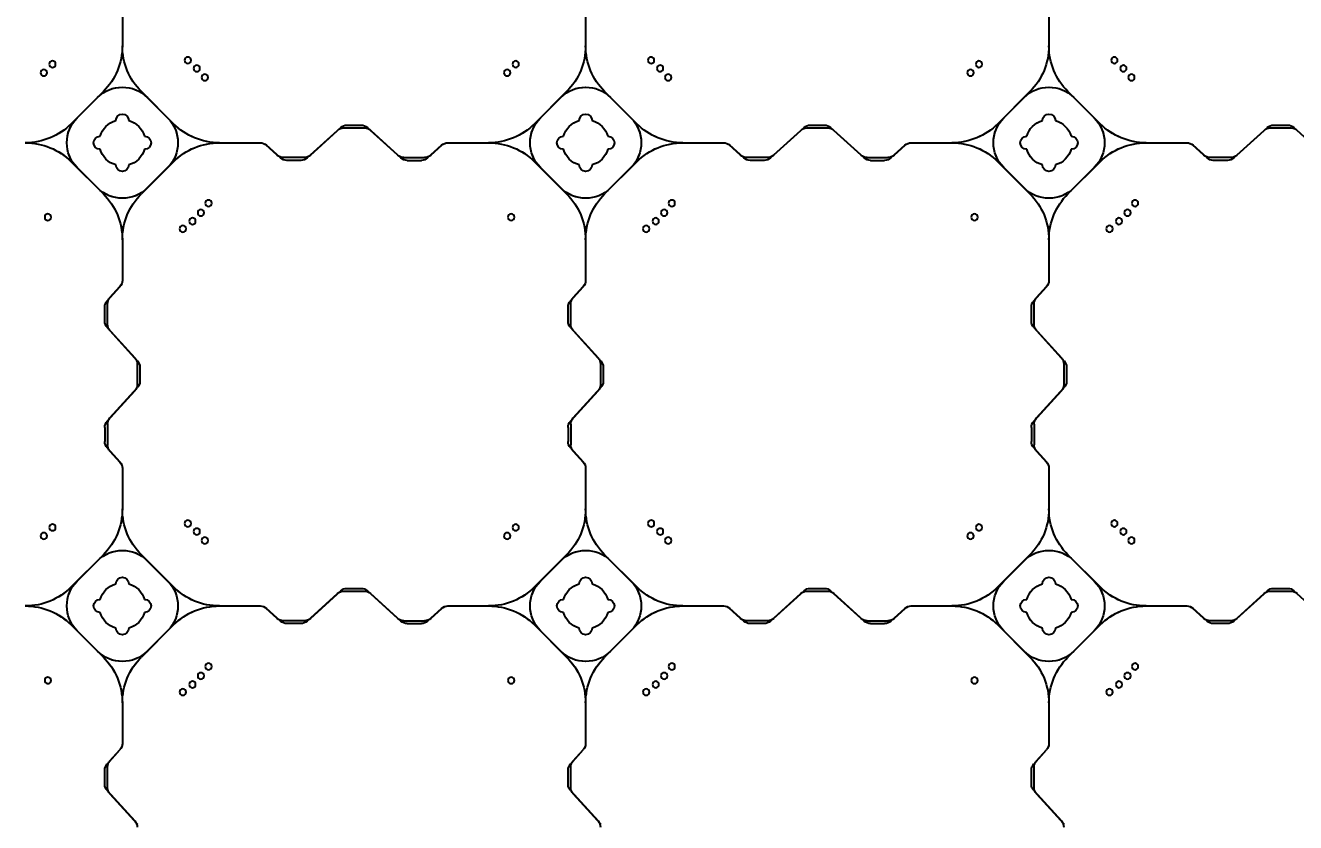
# Model space of a CAD drawing. Header units: millimetres. Extents: x -1612139 to -1260738, y 1141106 to 1536160.
# Drawn here: x -1314124 to -1312753, y 1254578 to 1255438 of the extents above; entities that cross this region are included whole.
import ezdxf

# ---------------------------------------------------------------- set-up
doc = ezdxf.new("R2010")
doc.units = ezdxf.units.MM
doc.header["$LTSCALE"] = 10
doc.layers.get('0').update_dxf_attribs({"linetype": 'CONTINUOUS'})
doc.layers.get('DEFPOINTS').update_dxf_attribs({"linetype": 'CONTINUOUS'})
doc.layers.add('W-FLOAT_BOWL浮筒', color=253, linetype='CONTINUOUS')
doc.styles.add('STANDARD_T3', font='simplex.shx', dxfattribs={"width": 0.7, "bigfont": 'gbcbig.shx'})
doc.dimstyles.new('W&&200', dxfattribs={"dimtxt": 700, "dimasz": 200, "dimexe": 500, "dimexo": 600, "dimgap": 200, "dimtad": 1, "dimdec": 0, "dimzin": 0, "dimdsep": 46, "dimtxsty": 'STANDARD_T3', "dimcen": 0.09, "dimclrd": 1, "dimclre": 1, "dimclrt": 7, "dimazin": 2, "dimtfac": 1, "dimtdec": 0, "dimtix": 1, "dimtmove": 2, "dimatfit": 3, "dimfxl": 100, "dimtolj": 1, "dimtzin": 0, "dimarcsym": 0})

# ---------------------------------------------------------------- blocks, each defined once
blk = doc.blocks.new('蓝色')
at = {"layer": 'W-FLOAT_BOWL浮筒', "color": 5}
for p, q in [((18992.9, 1203.2), (19022.7, 1236)), ((19492.9, 1203.2), (19522.7, 1236)), ((19992.9, 1203.2), (20022.7, 1236)), ((18989.9, 1199.7), (19019.7, 1232.5)), ((19489.9, 1199.7), (19519.7, 1232.5)), ((19989.9, 1199.7), (20019.7, 1232.5)), ((18987.3, 1193), (18987.3, 1177.7)), ((18990.3, 1196.5), (18990.3, 1174.2)), ((19487.3, 1193), (19487.3, 1177.7)), ((19490.3, 1196.5), (19490.3, 1174.2)), ((19987.3, 1193), (19987.3, 1177.7)), ((19990.3, 1196.5), (19990.3, 1174.2)), ((18989.9, 1171), (19003.7, 1155.8)), ((18992.9, 1167.5), (19003.7, 1155.6)), ((19489.9, 1171), (19503.7, 1155.8)), ((19492.9, 1167.5), (19503.7, 1155.6)), ((19989.9, 1171), (20003.7, 1155.8)), ((19992.9, 1167.5), (20003.7, 1155.6)), ((19006.3, 1105.1), (19006.3, 1149.1)), ((19006.3, 1105.1), (19006.3, 1148.9)), ((19506.3, 1105.1), (19506.3, 1149.1)), ((19506.3, 1105.1), (19506.3, 1148.9)), ((20006.3, 1105.1), (20006.3, 1149.1)), ((20006.3, 1105.1), (20006.3, 1148.9)), ((18951.1, 1020.9), (18985.8, 1055.6)), ((18957.5, 1027.2), (18985.8, 1055.5)), ((19061.6, 1020.9), (19026.8, 1055.6)), ((19055.2, 1027.2), (19026.8, 1055.5)), ((19451.1, 1020.9), (19485.8, 1055.6)), ((19457.5, 1027.2), (19485.8, 1055.5)), ((19561.6, 1020.9), (19526.8, 1055.6)), ((19555.2, 1027.2), (19526.8, 1055.5)), ((19951.1, 1020.9), (19985.8, 1055.6)), ((19957.5, 1027.2), (19985.8, 1055.5)), ((20061.6, 1020.9), (20026.8, 1055.6)), ((20055.2, 1027.2), (20026.8, 1055.5)), ((18979.5, 1049.2), (18951.2, 1020.9)), ((18957.5, 1027.3), (18979.4, 1049.2)), ((19033.2, 1049.2), (19055.2, 1027.3)), ((19033.2, 1049.2), (19061.5, 1020.9)), ((19479.5, 1049.2), (19451.2, 1020.9)), ((19457.5, 1027.3), (19479.4, 1049.2)), ((19533.2, 1049.2), (19555.2, 1027.3)), ((19533.2, 1049.2), (19561.5, 1020.9)), ((19979.5, 1049.2), (19951.2, 1020.9)), ((19957.5, 1027.3), (19979.4, 1049.2)), ((20033.2, 1049.2), (20055.2, 1027.3)), ((20033.2, 1049.2), (20061.5, 1020.9)), ((19177, 1016.8), (19161.8, 1003)), ((19202.5, 1016.4), (19180.2, 1016.4)), ((19199, 1019.4), (19183.7, 1019.4)), ((19205.7, 1016.8), (19238.5, 987)), ((19307, 1016.8), (19274.2, 987)), ((19310.2, 1016.4), (19332.5, 1016.4)), ((19313.7, 1019.4), (19329, 1019.4)), ((19335.7, 1016.8), (19350.9, 1003)), ((19677, 1016.8), (19661.8, 1003)), ((19702.5, 1016.4), (19680.2, 1016.4)), ((19699, 1019.4), (19683.7, 1019.4)), ((19705.7, 1016.8), (19738.5, 987)), ((19807, 1016.8), (19774.2, 987)), ((19810.2, 1016.4), (19832.5, 1016.4)), ((19813.7, 1019.4), (19829, 1019.4)), ((19835.7, 1016.8), (19850.9, 1003)), ((20177, 1016.8), (20161.8, 1003)), ((20202.5, 1016.4), (20180.2, 1016.4)), ((20199, 1019.4), (20183.7, 1019.4)), ((20205.7, 1016.8), (20238.5, 987)), ((19173.5, 1013.8), (19161.6, 1003)), ((19209.2, 1013.8), (19242, 984)), ((19303.5, 1013.8), (19270.7, 984)), ((19339.2, 1013.8), (19351.1, 1003)), ((19673.5, 1013.8), (19661.6, 1003)), ((19709.2, 1013.8), (19742, 984)), ((19803.5, 1013.8), (19770.7, 984)), ((19839.2, 1013.8), (19851.1, 1003)), ((20173.5, 1013.8), (20161.6, 1003)), ((20209.2, 1013.8), (20242, 984)), ((20303.5, 1013.8), (20270.7, 984)), ((19110.9, 1000.4), (19154.9, 1000.4)), ((19110.9, 1000.4), (19155.1, 1000.4)), ((19357.6, 1000.4), (19401.6, 1000.4)), ((19357.8, 1000.4), (19401.6, 1000.4)), ((19610.9, 1000.4), (19654.9, 1000.4)), ((19610.9, 1000.4), (19655.1, 1000.4)), ((19857.6, 1000.4), (19901.6, 1000.4)), ((19857.8, 1000.4), (19901.6, 1000.4)), ((20110.9, 1000.4), (20154.9, 1000.4)), ((20110.9, 1000.4), (20155.1, 1000.4)), ((18985.8, 945.1), (18951.1, 979.9)), ((18979.5, 951.6), (18951.2, 979.9)), ((18957.5, 973.5), (18985.8, 945.2)), ((18979.4, 951.6), (18957.5, 973.5)), ((19026.8, 945.1), (19061.6, 979.9)), ((19055.2, 973.5), (19026.8, 945.2)), ((19033.2, 951.6), (19061.5, 979.9)), ((19055.2, 973.5), (19033.2, 951.6)), ((19245.2, 984.4), (19267.5, 984.4)), ((19248.7, 981.4), (19264, 981.4)), ((19485.8, 945.1), (19451.1, 979.9)), ((19479.5, 951.6), (19451.2, 979.9)), ((19457.5, 973.5), (19485.8, 945.2)), ((19479.4, 951.6), (19457.5, 973.5)), ((19526.8, 945.1), (19561.6, 979.9)), ((19555.2, 973.5), (19526.8, 945.2)), ((19533.2, 951.6), (19561.5, 979.9)), ((19555.2, 973.5), (19533.2, 951.6)), ((19745.2, 984.4), (19767.5, 984.4)), ((19748.7, 981.4), (19764, 981.4)), ((19985.8, 945.1), (19951.1, 979.9)), ((19979.5, 951.6), (19951.2, 979.9)), ((19957.5, 973.5), (19985.8, 945.2)), ((19979.4, 951.6), (19957.5, 973.5)), ((20026.8, 945.1), (20061.6, 979.9)), ((20055.2, 973.5), (20026.8, 945.2)), ((20033.2, 951.6), (20061.5, 979.9)), ((20055.2, 973.5), (20033.2, 951.6)), ((20245.2, 984.4), (20267.5, 984.4)), ((20248.7, 981.4), (20264, 981.4)), ((19006.3, 851.6), (19006.3, 895.8)), ((19006.3, 851.8), (19006.3, 895.8)), ((19506.3, 851.6), (19506.3, 895.8)), ((19506.3, 851.8), (19506.3, 895.8)), ((20006.3, 851.6), (20006.3, 895.8)), ((20006.3, 851.8), (20006.3, 895.8)), ((18989.9, 829.7), (19003.7, 844.9)), ((18992.9, 833.2), (19003.7, 845.1)), ((19489.9, 829.7), (19503.7, 844.9)), ((19492.9, 833.2), (19503.7, 845.1)), ((19989.9, 829.7), (20003.7, 844.9)), ((19992.9, 833.2), (20003.7, 845.1)), ((18987.3, 807.7), (18987.3, 823)), ((18990.3, 804.2), (18990.3, 826.5)), ((19487.3, 807.7), (19487.3, 823)), ((19490.3, 804.2), (19490.3, 826.5)), ((19987.3, 807.7), (19987.3, 823)), ((19990.3, 804.2), (19990.3, 826.5)), ((18989.9, 801), (19019.7, 768.2)), ((18992.9, 797.5), (19022.7, 764.7)), ((19489.9, 801), (19519.7, 768.2)), ((19492.9, 797.5), (19522.7, 764.7)), ((19989.9, 801), (20019.7, 768.2)), ((19992.9, 797.5), (20022.7, 764.7)), ((19022.3, 739.2), (19022.3, 761.5)), ((19025.3, 742.7), (19025.3, 758)), ((19522.3, 739.2), (19522.3, 761.5)), ((19525.3, 742.7), (19525.3, 758)), ((20022.3, 739.2), (20022.3, 761.5)), ((20025.3, 742.7), (20025.3, 758)), ((18989.9, 699.7), (19019.7, 732.5)), ((18992.9, 703.2), (19022.7, 736)), ((19489.9, 699.7), (19519.7, 732.5)), ((19492.9, 703.2), (19522.7, 736)), ((19989.9, 699.7), (20019.7, 732.5)), ((19992.9, 703.2), (20022.7, 736)), ((18987.3, 693), (18987.3, 677.7)), ((18990.3, 696.5), (18990.3, 674.2)), ((19487.3, 693), (19487.3, 677.7)), ((19490.3, 696.5), (19490.3, 674.2)), ((19987.3, 693), (19987.3, 677.7)), ((19990.3, 696.5), (19990.3, 674.2)), ((18989.9, 671), (19003.7, 655.8)), ((18992.9, 667.5), (19003.7, 655.6)), ((19489.9, 671), (19503.7, 655.8)), ((19492.9, 667.5), (19503.7, 655.6)), ((19989.9, 671), (20003.7, 655.8)), ((19992.9, 667.5), (20003.7, 655.6)), ((19006.3, 605.1), (19006.3, 649.1)), ((19006.3, 605.1), (19006.3, 648.9)), ((19506.3, 605.1), (19506.3, 649.1)), ((19506.3, 605.1), (19506.3, 648.9)), ((20006.3, 605.1), (20006.3, 649.1)), ((20006.3, 605.1), (20006.3, 648.9)), ((18951.1, 520.9), (18985.8, 555.6)), ((18979.5, 549.2), (18951.2, 520.9)), ((18957.5, 527.2), (18985.8, 555.5)), ((18957.5, 527.3), (18979.4, 549.2)), ((19061.6, 520.9), (19026.8, 555.6)), ((19055.2, 527.2), (19026.8, 555.5)), ((19033.2, 549.2), (19055.2, 527.3)), ((19033.2, 549.2), (19061.5, 520.9)), ((19451.1, 520.9), (19485.8, 555.6)), ((19479.5, 549.2), (19451.2, 520.9)), ((19457.5, 527.2), (19485.8, 555.5)), ((19457.5, 527.3), (19479.4, 549.2)), ((19561.6, 520.9), (19526.8, 555.6)), ((19555.2, 527.2), (19526.8, 555.5)), ((19533.2, 549.2), (19555.2, 527.3)), ((19533.2, 549.2), (19561.5, 520.9)), ((19951.1, 520.9), (19985.8, 555.6)), ((19979.5, 549.2), (19951.2, 520.9)), ((19957.5, 527.2), (19985.8, 555.5)), ((19957.5, 527.3), (19979.4, 549.2)), ((20061.6, 520.9), (20026.8, 555.6)), ((20055.2, 527.2), (20026.8, 555.5)), ((20033.2, 549.2), (20055.2, 527.3)), ((20033.2, 549.2), (20061.5, 520.9)), ((19173.5, 513.8), (19161.6, 503)), ((19177, 516.8), (19161.8, 503)), ((19202.5, 516.4), (19180.2, 516.4)), ((19199, 519.4), (19183.7, 519.4)), ((19205.7, 516.8), (19238.5, 487)), ((19209.2, 513.8), (19242, 484)), ((19303.5, 513.8), (19270.7, 484)), ((19307, 516.8), (19274.2, 487)), ((19310.2, 516.4), (19332.5, 516.4)), ((19313.7, 519.4), (19329, 519.4)), ((19335.7, 516.8), (19350.9, 503)), ((19339.2, 513.8), (19351.1, 503)), ((19673.5, 513.8), (19661.6, 503)), ((19677, 516.8), (19661.8, 503)), ((19702.5, 516.4), (19680.2, 516.4)), ((19699, 519.4), (19683.7, 519.4)), ((19705.7, 516.8), (19738.5, 487)), ((19709.2, 513.8), (19742, 484)), ((19803.5, 513.8), (19770.7, 484)), ((19807, 516.8), (19774.2, 487)), ((19810.2, 516.4), (19832.5, 516.4)), ((19813.7, 519.4), (19829, 519.4)), ((19835.7, 516.8), (19850.9, 503)), ((19839.2, 513.8), (19851.1, 503)), ((20173.5, 513.8), (20161.6, 503)), ((20177, 516.8), (20161.8, 503)), ((20202.5, 516.4), (20180.2, 516.4)), ((20199, 519.4), (20183.7, 519.4)), ((20205.7, 516.8), (20238.5, 487)), ((20209.2, 513.8), (20242, 484)), ((20303.5, 513.8), (20270.7, 484)), ((19110.9, 500.4), (19155.1, 500.4)), ((19110.9, 500.4), (19154.9, 500.4)), ((19357.6, 500.4), (19401.6, 500.4)), ((19357.8, 500.4), (19401.6, 500.4)), ((19610.9, 500.4), (19655.1, 500.4)), ((19610.9, 500.4), (19654.9, 500.4)), ((19857.6, 500.4), (19901.6, 500.4)), ((19857.8, 500.4), (19901.6, 500.4)), ((20110.9, 500.4), (20155.1, 500.4)), ((20110.9, 500.4), (20154.9, 500.4)), ((18985.8, 445.1), (18951.1, 479.9)), ((18979.5, 451.6), (18951.2, 479.9)), ((19026.8, 445.1), (19061.6, 479.9)), ((19033.2, 451.6), (19061.5, 479.9)), ((19245.2, 484.4), (19267.5, 484.4)), ((19248.7, 481.4), (19264, 481.4)), ((19485.8, 445.1), (19451.1, 479.9)), ((19479.5, 451.6), (19451.2, 479.9)), ((19526.8, 445.1), (19561.6, 479.9)), ((19533.2, 451.6), (19561.5, 479.9)), ((19745.2, 484.4), (19767.5, 484.4)), ((19748.7, 481.4), (19764, 481.4)), ((19985.8, 445.1), (19951.1, 479.9)), ((19979.5, 451.6), (19951.2, 479.9)), ((20026.8, 445.1), (20061.6, 479.9)), ((20033.2, 451.6), (20061.5, 479.9)), ((20245.2, 484.4), (20267.5, 484.4)), ((20248.7, 481.4), (20264, 481.4)), ((18979.4, 451.6), (18957.5, 473.5)), ((18957.5, 473.5), (18985.8, 445.2)), ((19055.2, 473.5), (19026.8, 445.2)), ((19055.2, 473.5), (19033.2, 451.6)), ((19479.4, 451.6), (19457.5, 473.5)), ((19457.5, 473.5), (19485.8, 445.2)), ((19555.2, 473.5), (19526.8, 445.2)), ((19555.2, 473.5), (19533.2, 451.6)), ((19979.4, 451.6), (19957.5, 473.5)), ((19957.5, 473.5), (19985.8, 445.2)), ((20055.2, 473.5), (20026.8, 445.2)), ((20055.2, 473.5), (20033.2, 451.6)), ((19006.3, 351.6), (19006.3, 395.8)), ((19006.3, 351.8), (19006.3, 395.8)), ((19506.3, 351.6), (19506.3, 395.8)), ((19506.3, 351.8), (19506.3, 395.8)), ((20006.3, 351.6), (20006.3, 395.8)), ((20006.3, 351.8), (20006.3, 395.8))]:
    blk.add_line(p, q, dxfattribs=at)
for centre in [(19071.6, 1093.3), (19571.6, 1093.3), (20071.6, 1093.3), (18926, 1080.7), (19081.9, 1085.1), (19426, 1080.7), (19581.9, 1085.1), (19926, 1080.7), (20081.9, 1085.1), (19091.1, 1075.9), (19591.1, 1075.9), (20091.1, 1075.9), (19099.2, 1065.7), (19599.2, 1065.7), (20099.2, 1065.7), (19095.3, 929.8), (19595.3, 929.8), (20095.3, 929.8), (18921.6, 924.8), (18930.8, 915.6), (19086.6, 920.1), (19421.6, 924.8), (19430.8, 915.6), (19586.6, 920.1), (19921.6, 924.8), (19930.8, 915.6), (20086.6, 920.1), (19076.9, 911.4), (19576.9, 911.4), (20076.9, 911.4), (19071.6, 593.3), (19571.6, 593.3), (20071.6, 593.3), (18926, 580.7), (19081.9, 585.1), (19091.1, 575.9), (19426, 580.7), (19581.9, 585.1), (19591.1, 575.9), (19926, 580.7), (20081.9, 585.1), (20091.1, 575.9), (19099.2, 565.7), (19599.2, 565.7), (20099.2, 565.7), (18921.6, 424.8), (19095.3, 429.8), (19421.6, 424.8), (19595.3, 429.8), (19921.6, 424.8), (20095.3, 429.8), (18930.8, 415.6), (19076.9, 411.4), (19086.6, 420.1), (19430.8, 415.6), (19576.9, 411.4), (19586.6, 420.1), (19930.8, 415.6), (20076.9, 411.4), (20086.6, 420.1)]:
    blk.add_circle(centre, 3.5, dxfattribs=at)
for centre, radius, start, end in [((19012.3, 1239.2), 10, 317.7263, 0), ((19512.3, 1239.2), 10, 317.7263, 0), ((20012.3, 1239.2), 10, 317.7263, 0), ((18997.3, 1193), 10, 137.7263, 180), ((19000.3, 1196.5), 10, 137.7263, 180), ((19497.3, 1193), 10, 137.7263, 180), ((19500.3, 1196.5), 10, 137.7263, 180), ((19997.3, 1193), 10, 137.7263, 180), ((20000.3, 1196.5), 10, 137.7263, 180), ((18997.3, 1177.7), 10, 180, 222.2737), ((19000.3, 1174.2), 10, 180, 222.2737), ((19497.3, 1177.7), 10, 180, 222.2737), ((19500.3, 1174.2), 10, 180, 222.2737), ((19997.3, 1177.7), 10, 180, 222.2737), ((20000.3, 1174.2), 10, 180, 222.2737), ((18996.3, 1149.1), 10, 0, 42.2737), ((18996.3, 1148.9), 10, 0, 42.2737), ((19496.3, 1149.1), 10, 0, 42.2737), ((19496.3, 1148.9), 10, 0, 42.2737), ((19996.3, 1149.1), 10, 0, 42.2737), ((19996.3, 1148.9), 10, 0, 42.2737), ((18936.3, 1105.1), 70, 315, 0), ((18936.3, 1105), 70, 315, 0), ((19076.3, 1105.1), 70, 180, 225), ((19076.3, 1105), 70, 180, 225), ((19436.3, 1105.1), 70, 315, 0), ((19436.3, 1105), 70, 315, 0), ((19576.3, 1105.1), 70, 180, 225), ((19576.3, 1105), 70, 180, 225), ((19936.3, 1105.1), 70, 315, 0), ((19936.3, 1105), 70, 315, 0), ((20076.3, 1105.1), 70, 180, 225), ((20076.3, 1105), 70, 180, 225), ((19006.3, 1022.3), 38, 45, 135), ((19006.4, 1022.3), 38, 45, 135), ((19506.3, 1022.3), 38, 45, 135), ((19506.4, 1022.3), 38, 45, 135), ((20006.3, 1022.3), 38, 45, 135), ((20006.4, 1022.3), 38, 45, 135), ((19006.3, 1024.4), 7, 0, 180), ((19006.3, 1024.4), 7, 0, 180), ((19006.3, 1024.4), 7, 0, 180), ((19006.3, 1024.4), 7, 0, 180), ((19506.3, 1024.4), 7, 0, 180), ((19506.3, 1024.4), 7, 0, 180), ((19506.3, 1024.4), 7, 0, 180), ((19506.3, 1024.4), 7, 0, 180), ((20006.3, 1024.4), 7, 0, 180), ((20006.3, 1024.4), 7, 0, 180), ((20006.3, 1024.4), 7, 0, 180), ((20006.3, 1024.4), 7, 0, 180), ((18901.6, 1070.4), 70, 270, 315), ((18901.7, 1070.4), 70, 270, 315), ((18984.4, 1000.4), 38, 135, 225), ((18984.4, 1000.3), 38, 135, 225), ((19006.3, 1000.4), 25, 106.2602, 163.7398), ((19006.3, 1000.4), 25, 106.2602, 163.7398), ((19006.3, 1000.4), 25, 106.2602, 163.7398), ((19006.3, 1000.4), 25, 106.2602, 163.7398), ((19006.3, 1000.4), 25, 16.2602, 73.7398), ((19006.3, 1000.4), 25, 16.2602, 73.7398), ((19006.3, 1000.4), 25, 16.2602, 73.7398), ((19006.3, 1000.4), 25, 16.2602, 73.7398), ((19028.3, 1000.4), 38, 315, 45), ((19028.3, 1000.3), 38, 315, 45), ((19111, 1070.4), 70, 225, 270), ((19111.1, 1070.4), 70, 225, 270), ((19180.2, 1006.4), 10, 90, 132.2737), ((19183.7, 1009.4), 10, 90, 132.2737), ((19199, 1009.4), 10, 47.7263, 90), ((19202.5, 1006.4), 10, 47.7263, 90), ((19310.2, 1006.4), 10, 90, 132.2737), ((19313.7, 1009.4), 10, 90, 132.2737), ((19329, 1009.4), 10, 47.7263, 90), ((19332.5, 1006.4), 10, 47.7263, 90), ((19401.6, 1070.4), 70, 270, 315), ((19401.7, 1070.4), 70, 270, 315), ((19484.4, 1000.4), 38, 135, 225), ((19484.4, 1000.3), 38, 135, 225), ((19506.3, 1000.4), 25, 106.2602, 163.7398), ((19506.3, 1000.4), 25, 106.2602, 163.7398), ((19506.3, 1000.4), 25, 106.2602, 163.7398), ((19506.3, 1000.4), 25, 106.2602, 163.7398), ((19506.3, 1000.4), 25, 16.2602, 73.7398), ((19506.3, 1000.4), 25, 16.2602, 73.7398), ((19506.3, 1000.4), 25, 16.2602, 73.7398), ((19506.3, 1000.4), 25, 16.2602, 73.7398), ((19528.3, 1000.4), 38, 315, 45), ((19528.3, 1000.3), 38, 315, 45), ((19611, 1070.4), 70, 225, 270), ((19611.1, 1070.4), 70, 225, 270), ((19680.2, 1006.4), 10, 90, 132.2737), ((19683.7, 1009.4), 10, 90, 132.2737), ((19699, 1009.4), 10, 47.7263, 90), ((19702.5, 1006.4), 10, 47.7263, 90), ((19810.2, 1006.4), 10, 90, 132.2737), ((19813.7, 1009.4), 10, 90, 132.2737), ((19829, 1009.4), 10, 47.7263, 90), ((19832.5, 1006.4), 10, 47.7263, 90), ((19901.6, 1070.4), 70, 270, 315), ((19901.7, 1070.4), 70, 270, 315), ((19984.4, 1000.4), 38, 135, 225), ((19984.4, 1000.3), 38, 135, 225), ((20006.3, 1000.4), 25, 106.2602, 163.7398), ((20006.3, 1000.4), 25, 106.2602, 163.7398), ((20006.3, 1000.4), 25, 106.2602, 163.7398), ((20006.3, 1000.4), 25, 106.2602, 163.7398), ((20006.3, 1000.4), 25, 16.2602, 73.7398), ((20006.3, 1000.4), 25, 16.2602, 73.7398), ((20006.3, 1000.4), 25, 16.2602, 73.7398), ((20006.3, 1000.4), 25, 16.2602, 73.7398), ((20028.3, 1000.4), 38, 315, 45), ((20028.3, 1000.3), 38, 315, 45), ((20111, 1070.4), 70, 225, 270), ((20111.1, 1070.4), 70, 225, 270), ((20180.2, 1006.4), 10, 90, 132.2737), ((20183.7, 1009.4), 10, 90, 132.2737), ((20199, 1009.4), 10, 47.7263, 90), ((20202.5, 1006.4), 10, 47.7263, 90), ((18982.3, 1000.4), 7, 90, 270), ((18982.3, 1000.4), 7, 90, 270), ((18982.3, 1000.4), 7, 90, 270), ((18982.3, 1000.4), 7, 90, 270), ((19030.3, 1000.4), 7, 270, 90), ((19030.3, 1000.4), 7, 270, 90), ((19030.3, 1000.4), 7, 270, 90), ((19030.3, 1000.4), 7, 270, 90), ((19154.9, 1010.4), 10, 270, 312.2737), ((19155.1, 1010.4), 10, 270, 312.2737), ((19357.6, 1010.4), 10, 227.7263, 270), ((19357.8, 1010.4), 10, 227.7263, 270), ((19482.3, 1000.4), 7, 90, 270), ((19482.3, 1000.4), 7, 90, 270), ((19482.3, 1000.4), 7, 90, 270), ((19482.3, 1000.4), 7, 90, 270), ((19530.3, 1000.4), 7, 270, 90), ((19530.3, 1000.4), 7, 270, 90), ((19530.3, 1000.4), 7, 270, 90), ((19530.3, 1000.4), 7, 270, 90), ((19654.9, 1010.4), 10, 270, 312.2737), ((19655.1, 1010.4), 10, 270, 312.2737), ((19857.6, 1010.4), 10, 227.7263, 270), ((19857.8, 1010.4), 10, 227.7263, 270), ((19982.3, 1000.4), 7, 90, 270), ((19982.3, 1000.4), 7, 90, 270), ((19982.3, 1000.4), 7, 90, 270), ((19982.3, 1000.4), 7, 90, 270), ((20030.3, 1000.4), 7, 270, 90), ((20030.3, 1000.4), 7, 270, 90), ((20030.3, 1000.4), 7, 270, 90), ((20030.3, 1000.4), 7, 270, 90), ((20154.9, 1010.4), 10, 270, 312.2737), ((20155.1, 1010.4), 10, 270, 312.2737), ((18901.6, 930.4), 70, 45, 90), ((18901.7, 930.4), 70, 45, 90), ((19006.3, 1000.4), 25, 196.2602, 253.7398), ((19006.3, 1000.4), 25, 196.2602, 253.7398), ((19006.3, 1000.4), 25, 196.2602, 253.7398), ((19006.3, 1000.4), 25, 196.2602, 253.7398), ((19006.3, 1000.4), 25, 286.2602, 343.7398), ((19006.3, 1000.4), 25, 286.2602, 343.7398), ((19006.3, 1000.4), 25, 286.2602, 343.7398), ((19006.3, 1000.4), 25, 286.2602, 343.7398), ((19111, 930.4), 70, 90, 135), ((19111.1, 930.4), 70, 90, 135), ((19245.2, 994.4), 10, 227.7263, 270), ((19267.5, 994.4), 10, 270, 312.2737), ((19401.6, 930.4), 70, 45, 90), ((19401.7, 930.4), 70, 45, 90), ((19506.3, 1000.4), 25, 196.2602, 253.7398), ((19506.3, 1000.4), 25, 196.2602, 253.7398), ((19506.3, 1000.4), 25, 196.2602, 253.7398), ((19506.3, 1000.4), 25, 196.2602, 253.7398), ((19506.3, 1000.4), 25, 286.2602, 343.7398), ((19506.3, 1000.4), 25, 286.2602, 343.7398), ((19506.3, 1000.4), 25, 286.2602, 343.7398), ((19506.3, 1000.4), 25, 286.2602, 343.7398), ((19611, 930.4), 70, 90, 135), ((19611.1, 930.4), 70, 90, 135), ((19745.2, 994.4), 10, 227.7263, 270), ((19767.5, 994.4), 10, 270, 312.2737), ((19901.6, 930.4), 70, 45, 90), ((19901.7, 930.4), 70, 45, 90), ((20006.3, 1000.4), 25, 196.2602, 253.7398), ((20006.3, 1000.4), 25, 196.2602, 253.7398), ((20006.3, 1000.4), 25, 196.2602, 253.7398), ((20006.3, 1000.4), 25, 196.2602, 253.7398), ((20006.3, 1000.4), 25, 286.2602, 343.7398), ((20006.3, 1000.4), 25, 286.2602, 343.7398), ((20006.3, 1000.4), 25, 286.2602, 343.7398), ((20006.3, 1000.4), 25, 286.2602, 343.7398), ((20111, 930.4), 70, 90, 135), ((20111.1, 930.4), 70, 90, 135), ((20245.2, 994.4), 10, 227.7263, 270), ((20267.5, 994.4), 10, 270, 312.2737), ((19006.3, 976.4), 7, 180, 0), ((19006.3, 976.4), 7, 180, 0), ((19006.3, 976.4), 7, 180, 0), ((19006.3, 976.4), 7, 180, 0), ((19248.7, 991.4), 10, 227.7263, 270), ((19264, 991.4), 10, 270, 312.2737), ((19506.3, 976.4), 7, 180, 0), ((19506.3, 976.4), 7, 180, 0), ((19506.3, 976.4), 7, 180, 0), ((19506.3, 976.4), 7, 180, 0), ((19748.7, 991.4), 10, 227.7263, 270), ((19764, 991.4), 10, 270, 312.2737), ((20006.3, 976.4), 7, 180, 0), ((20006.3, 976.4), 7, 180, 0), ((20006.3, 976.4), 7, 180, 0), ((20006.3, 976.4), 7, 180, 0), ((20248.7, 991.4), 10, 227.7263, 270), ((20264, 991.4), 10, 270, 312.2737), ((19006.3, 978.4), 38, 225, 315), ((19006.4, 978.4), 38, 225, 315), ((19506.3, 978.4), 38, 225, 315), ((19506.4, 978.4), 38, 225, 315), ((20006.3, 978.4), 38, 225, 315), ((20006.4, 978.4), 38, 225, 315), ((18936.3, 895.7), 70, 0, 45), ((18936.3, 895.7), 70, 0, 45), ((19076.3, 895.7), 70, 135, 180), ((19076.3, 895.7), 70, 135, 180), ((19436.3, 895.7), 70, 0, 45), ((19436.3, 895.7), 70, 0, 45), ((19576.3, 895.7), 70, 135, 180), ((19576.3, 895.7), 70, 135, 180), ((19936.3, 895.7), 70, 0, 45), ((19936.3, 895.7), 70, 0, 45), ((20076.3, 895.7), 70, 135, 180), ((20076.3, 895.7), 70, 135, 180), ((18996.3, 851.8), 10, 317.7263, 0), ((18996.3, 851.6), 10, 317.7263, 0), ((19496.3, 851.8), 10, 317.7263, 0), ((19496.3, 851.6), 10, 317.7263, 0), ((19996.3, 851.8), 10, 317.7263, 0), ((19996.3, 851.6), 10, 317.7263, 0), ((18997.3, 823), 10, 137.7263, 180), ((19000.3, 826.5), 10, 137.7263, 180), ((19497.3, 823), 10, 137.7263, 180), ((19500.3, 826.5), 10, 137.7263, 180), ((19997.3, 823), 10, 137.7263, 180), ((20000.3, 826.5), 10, 137.7263, 180), ((18997.3, 807.7), 10, 180, 222.2737), ((19000.3, 804.2), 10, 180, 222.2737), ((19497.3, 807.7), 10, 180, 222.2737), ((19500.3, 804.2), 10, 180, 222.2737), ((19997.3, 807.7), 10, 180, 222.2737), ((20000.3, 804.2), 10, 180, 222.2737), ((19012.3, 761.5), 10, 0, 42.2737), ((19512.3, 761.5), 10, 0, 42.2737), ((20012.3, 761.5), 10, 0, 42.2737), ((19015.3, 758), 10, 0, 42.2737), ((19515.3, 758), 10, 0, 42.2737), ((20015.3, 758), 10, 0, 42.2737), ((19015.3, 742.7), 10, 317.7263, 0), ((19515.3, 742.7), 10, 317.7263, 0), ((20015.3, 742.7), 10, 317.7263, 0), ((19012.3, 739.2), 10, 317.7263, 0), ((19512.3, 739.2), 10, 317.7263, 0), ((20012.3, 739.2), 10, 317.7263, 0), ((18997.3, 693), 10, 137.7263, 180), ((19000.3, 696.5), 10, 137.7263, 180), ((19497.3, 693), 10, 137.7263, 180), ((19500.3, 696.5), 10, 137.7263, 180), ((19997.3, 693), 10, 137.7263, 180), ((20000.3, 696.5), 10, 137.7263, 180), ((18997.3, 677.7), 10, 180, 222.2737), ((19000.3, 674.2), 10, 180, 222.2737), ((19497.3, 677.7), 10, 180, 222.2737), ((19500.3, 674.2), 10, 180, 222.2737), ((19997.3, 677.7), 10, 180, 222.2737), ((20000.3, 674.2), 10, 180, 222.2737), ((18996.3, 649.1), 10, 0, 42.2737), ((18996.3, 648.9), 10, 0, 42.2737), ((19496.3, 649.1), 10, 0, 42.2737), ((19496.3, 648.9), 10, 0, 42.2737), ((19996.3, 649.1), 10, 0, 42.2737), ((19996.3, 648.9), 10, 0, 42.2737), ((18936.3, 605.1), 70, 315, 0), ((18936.3, 605), 70, 315, 0), ((19076.3, 605.1), 70, 180, 225), ((19076.3, 605), 70, 180, 225), ((19436.3, 605.1), 70, 315, 0), ((19436.3, 605), 70, 315, 0), ((19576.3, 605.1), 70, 180, 225), ((19576.3, 605), 70, 180, 225), ((19936.3, 605.1), 70, 315, 0), ((19936.3, 605), 70, 315, 0), ((20076.3, 605.1), 70, 180, 225), ((20076.3, 605), 70, 180, 225), ((19006.3, 522.3), 38, 45, 135), ((19006.4, 522.3), 38, 45, 135), ((19506.3, 522.3), 38, 45, 135), ((19506.4, 522.3), 38, 45, 135), ((20006.3, 522.3), 38, 45, 135), ((20006.4, 522.3), 38, 45, 135), ((18984.4, 500.4), 38, 135, 225), ((18984.4, 500.3), 38, 135, 225), ((19006.3, 500.4), 25, 106.2602, 163.7398), ((19006.3, 500.4), 25, 106.2602, 163.7398), ((19006.3, 500.4), 25, 106.2602, 163.7398), ((19006.3, 500.4), 25, 106.2602, 163.7398), ((19006.3, 524.4), 7, 0, 180), ((19006.3, 524.4), 7, 0, 180), ((19006.3, 524.4), 7, 0, 180), ((19006.3, 524.4), 7, 0, 180), ((19006.3, 500.4), 25, 16.2602, 73.7398), ((19006.3, 500.4), 25, 16.2602, 73.7398), ((19006.3, 500.4), 25, 16.2602, 73.7398), ((19006.3, 500.4), 25, 16.2602, 73.7398), ((19028.3, 500.4), 38, 315, 45), ((19028.3, 500.3), 38, 315, 45), ((19484.4, 500.4), 38, 135, 225), ((19484.4, 500.3), 38, 135, 225), ((19506.3, 500.4), 25, 106.2602, 163.7398), ((19506.3, 500.4), 25, 106.2602, 163.7398), ((19506.3, 500.4), 25, 106.2602, 163.7398), ((19506.3, 500.4), 25, 106.2602, 163.7398), ((19506.3, 524.4), 7, 0, 180), ((19506.3, 524.4), 7, 0, 180), ((19506.3, 524.4), 7, 0, 180), ((19506.3, 524.4), 7, 0, 180), ((19506.3, 500.4), 25, 16.2602, 73.7398), ((19506.3, 500.4), 25, 16.2602, 73.7398), ((19506.3, 500.4), 25, 16.2602, 73.7398), ((19506.3, 500.4), 25, 16.2602, 73.7398), ((19528.3, 500.4), 38, 315, 45), ((19528.3, 500.3), 38, 315, 45), ((19984.4, 500.4), 38, 135, 225), ((19984.4, 500.3), 38, 135, 225), ((20006.3, 500.4), 25, 106.2602, 163.7398), ((20006.3, 500.4), 25, 106.2602, 163.7398), ((20006.3, 500.4), 25, 106.2602, 163.7398), ((20006.3, 500.4), 25, 106.2602, 163.7398), ((20006.3, 524.4), 7, 0, 180), ((20006.3, 524.4), 7, 0, 180), ((20006.3, 524.4), 7, 0, 180), ((20006.3, 524.4), 7, 0, 180), ((20006.3, 500.4), 25, 16.2602, 73.7398), ((20006.3, 500.4), 25, 16.2602, 73.7398), ((20006.3, 500.4), 25, 16.2602, 73.7398), ((20006.3, 500.4), 25, 16.2602, 73.7398), ((20028.3, 500.4), 38, 315, 45), ((20028.3, 500.3), 38, 315, 45), ((18901.6, 570.4), 70, 270, 315), ((18901.7, 570.4), 70, 270, 315), ((18982.3, 500.4), 7, 90, 270), ((18982.3, 500.4), 7, 90, 270), ((18982.3, 500.4), 7, 90, 270), ((18982.3, 500.4), 7, 90, 270), ((19030.3, 500.4), 7, 270, 90), ((19030.3, 500.4), 7, 270, 90), ((19030.3, 500.4), 7, 270, 90), ((19030.3, 500.4), 7, 270, 90), ((19111, 570.4), 70, 225, 270), ((19111.1, 570.4), 70, 225, 270), ((19180.2, 506.4), 10, 90, 132.2737), ((19183.7, 509.4), 10, 90, 132.2737), ((19199, 509.4), 10, 47.7263, 90), ((19202.5, 506.4), 10, 47.7263, 90), ((19310.2, 506.4), 10, 90, 132.2737), ((19313.7, 509.4), 10, 90, 132.2737), ((19329, 509.4), 10, 47.7263, 90), ((19332.5, 506.4), 10, 47.7263, 90), ((19401.6, 570.4), 70, 270, 315), ((19401.7, 570.4), 70, 270, 315), ((19482.3, 500.4), 7, 90, 270), ((19482.3, 500.4), 7, 90, 270), ((19482.3, 500.4), 7, 90, 270), ((19482.3, 500.4), 7, 90, 270), ((19530.3, 500.4), 7, 270, 90), ((19530.3, 500.4), 7, 270, 90), ((19530.3, 500.4), 7, 270, 90), ((19530.3, 500.4), 7, 270, 90), ((19611, 570.4), 70, 225, 270), ((19611.1, 570.4), 70, 225, 270), ((19680.2, 506.4), 10, 90, 132.2737), ((19683.7, 509.4), 10, 90, 132.2737), ((19699, 509.4), 10, 47.7263, 90), ((19702.5, 506.4), 10, 47.7263, 90), ((19810.2, 506.4), 10, 90, 132.2737), ((19813.7, 509.4), 10, 90, 132.2737), ((19829, 509.4), 10, 47.7263, 90), ((19832.5, 506.4), 10, 47.7263, 90), ((19901.6, 570.4), 70, 270, 315), ((19901.7, 570.4), 70, 270, 315), ((19982.3, 500.4), 7, 90, 270), ((19982.3, 500.4), 7, 90, 270), ((19982.3, 500.4), 7, 90, 270), ((19982.3, 500.4), 7, 90, 270), ((20030.3, 500.4), 7, 270, 90), ((20030.3, 500.4), 7, 270, 90), ((20030.3, 500.4), 7, 270, 90), ((20030.3, 500.4), 7, 270, 90), ((20111, 570.4), 70, 225, 270), ((20111.1, 570.4), 70, 225, 270), ((20180.2, 506.4), 10, 90, 132.2737), ((20183.7, 509.4), 10, 90, 132.2737), ((20199, 509.4), 10, 47.7263, 90), ((20202.5, 506.4), 10, 47.7263, 90), ((18901.6, 430.4), 70, 45, 90), ((18901.7, 430.4), 70, 45, 90), ((19111, 430.4), 70, 90, 135), ((19111.1, 430.4), 70, 90, 135), ((19154.9, 510.4), 10, 270, 312.2737), ((19155.1, 510.4), 10, 270, 312.2737), ((19357.6, 510.4), 10, 227.7263, 270), ((19357.8, 510.4), 10, 227.7263, 270), ((19401.6, 430.4), 70, 45, 90), ((19401.7, 430.4), 70, 45, 90), ((19611, 430.4), 70, 90, 135), ((19611.1, 430.4), 70, 90, 135), ((19654.9, 510.4), 10, 270, 312.2737), ((19655.1, 510.4), 10, 270, 312.2737), ((19857.6, 510.4), 10, 227.7263, 270), ((19857.8, 510.4), 10, 227.7263, 270), ((19901.6, 430.4), 70, 45, 90), ((19901.7, 430.4), 70, 45, 90), ((20111, 430.4), 70, 90, 135), ((20111.1, 430.4), 70, 90, 135), ((20154.9, 510.4), 10, 270, 312.2737), ((20155.1, 510.4), 10, 270, 312.2737), ((19006.3, 500.4), 25, 196.2602, 253.7398), ((19006.3, 500.4), 25, 196.2602, 253.7398), ((19006.3, 500.4), 25, 196.2602, 253.7398), ((19006.3, 500.4), 25, 196.2602, 253.7398), ((19006.3, 500.4), 25, 286.2602, 343.7398), ((19006.3, 500.4), 25, 286.2602, 343.7398), ((19006.3, 500.4), 25, 286.2602, 343.7398), ((19006.3, 500.4), 25, 286.2602, 343.7398), ((19245.2, 494.4), 10, 227.7263, 270), ((19248.7, 491.4), 10, 227.7263, 270), ((19264, 491.4), 10, 270, 312.2737), ((19267.5, 494.4), 10, 270, 312.2737), ((19506.3, 500.4), 25, 196.2602, 253.7398), ((19506.3, 500.4), 25, 196.2602, 253.7398), ((19506.3, 500.4), 25, 196.2602, 253.7398), ((19506.3, 500.4), 25, 196.2602, 253.7398), ((19506.3, 500.4), 25, 286.2602, 343.7398), ((19506.3, 500.4), 25, 286.2602, 343.7398), ((19506.3, 500.4), 25, 286.2602, 343.7398), ((19506.3, 500.4), 25, 286.2602, 343.7398), ((19745.2, 494.4), 10, 227.7263, 270), ((19748.7, 491.4), 10, 227.7263, 270), ((19764, 491.4), 10, 270, 312.2737), ((19767.5, 494.4), 10, 270, 312.2737), ((20006.3, 500.4), 25, 196.2602, 253.7398), ((20006.3, 500.4), 25, 196.2602, 253.7398), ((20006.3, 500.4), 25, 196.2602, 253.7398), ((20006.3, 500.4), 25, 196.2602, 253.7398), ((20006.3, 500.4), 25, 286.2602, 343.7398), ((20006.3, 500.4), 25, 286.2602, 343.7398), ((20006.3, 500.4), 25, 286.2602, 343.7398), ((20006.3, 500.4), 25, 286.2602, 343.7398), ((20245.2, 494.4), 10, 227.7263, 270), ((20248.7, 491.4), 10, 227.7263, 270), ((20264, 491.4), 10, 270, 312.2737), ((20267.5, 494.4), 10, 270, 312.2737), ((19006.3, 476.4), 7, 180, 0), ((19006.3, 476.4), 7, 180, 0), ((19006.3, 476.4), 7, 180, 0), ((19006.3, 476.4), 7, 180, 0), ((19506.3, 476.4), 7, 180, 0), ((19506.3, 476.4), 7, 180, 0), ((19506.3, 476.4), 7, 180, 0), ((19506.3, 476.4), 7, 180, 0), ((20006.3, 476.4), 7, 180, 0), ((20006.3, 476.4), 7, 180, 0), ((20006.3, 476.4), 7, 180, 0), ((20006.3, 476.4), 7, 180, 0), ((19006.3, 478.4), 38, 225, 315), ((19006.4, 478.4), 38, 225, 315), ((18936.3, 395.7), 70, 0, 45), ((18936.3, 395.7), 70, 0, 45), ((19076.3, 395.7), 70, 135, 180), ((19076.3, 395.7), 70, 135, 180), ((19506.3, 478.4), 38, 225, 315), ((19506.4, 478.4), 38, 225, 315), ((19436.3, 395.7), 70, 0, 45), ((19436.3, 395.7), 70, 0, 45), ((19576.3, 395.7), 70, 135, 180), ((19576.3, 395.7), 70, 135, 180), ((20006.3, 478.4), 38, 225, 315), ((20006.4, 478.4), 38, 225, 315), ((19936.3, 395.7), 70, 0, 45), ((19936.3, 395.7), 70, 0, 45), ((20076.3, 395.7), 70, 135, 180), ((20076.3, 395.7), 70, 135, 180)]:
    blk.add_arc(centre, radius, start, end, dxfattribs=at)
blk = doc.blocks.new('*D183')
at = {"color": 1, "lineweight": -2, "transparency": 16777216}
for p, q in [((-1333518.8, 1271320.9), (-1333518.8, 1271920.9)), ((-1311518.8, 1271320.9), (-1311518.8, 1271920.9)), ((-1333318.8, 1271420.9), (-1311718.8, 1271420.9))]:
    blk.add_line(p, q, dxfattribs=at)
at = {"color": 1, "transparency": 16777216}
for points in [[(-1333318.8, 1271454.3), (-1333318.8, 1271387.6), (-1333518.8, 1271420.9)], [(-1311718.8, 1271454.3), (-1311718.8, 1271387.6), (-1311518.8, 1271420.9)]]:
    blk.add_solid(points, dxfattribs=at)
at = {"layer": 'DEFPOINTS', "color": 0, "transparency": 16777216}
for p in [(-1311518.8, 1271420.9), (-1333518.8, 1256311.5), (-1311518.8, 1253811.5)]:
    blk.add_point(p, dxfattribs=at)
at = {"color": 7, "transparency": 16777216, "insert": (-1321828.2, 1271970.9), "char_height": 700, "attachment_point": 5, "style": 'STANDARD_T3'}
blk.add_mtext('\\A1;22000', dxfattribs=at)

msp = doc.modelspace()

# ---------------------------------------------------------------- block references
at = {"xscale": -1, "rotation": 180}
msp.add_blockref('蓝色', (-1333025.2, 1255811.8), dxfattribs=at)

# ---------------------------------------------------------------- dimensions: what is measured, and where the dimension line sits
dim = msp.add_linear_dim(base=(-1311518.8, 1271420.9), p1=(-1333518.8, 1256311.5), p2=(-1311518.8, 1253811.5), dimstyle='W&&200', override={"dimfxlon": 1})
dim.commit()
dim.dimension.update_dxf_attribs({"geometry": '*D183', "text_midpoint": (-1321828.2, 1271970.9), "dimtype": 160})

doc.saveas('drawing.dxf')
